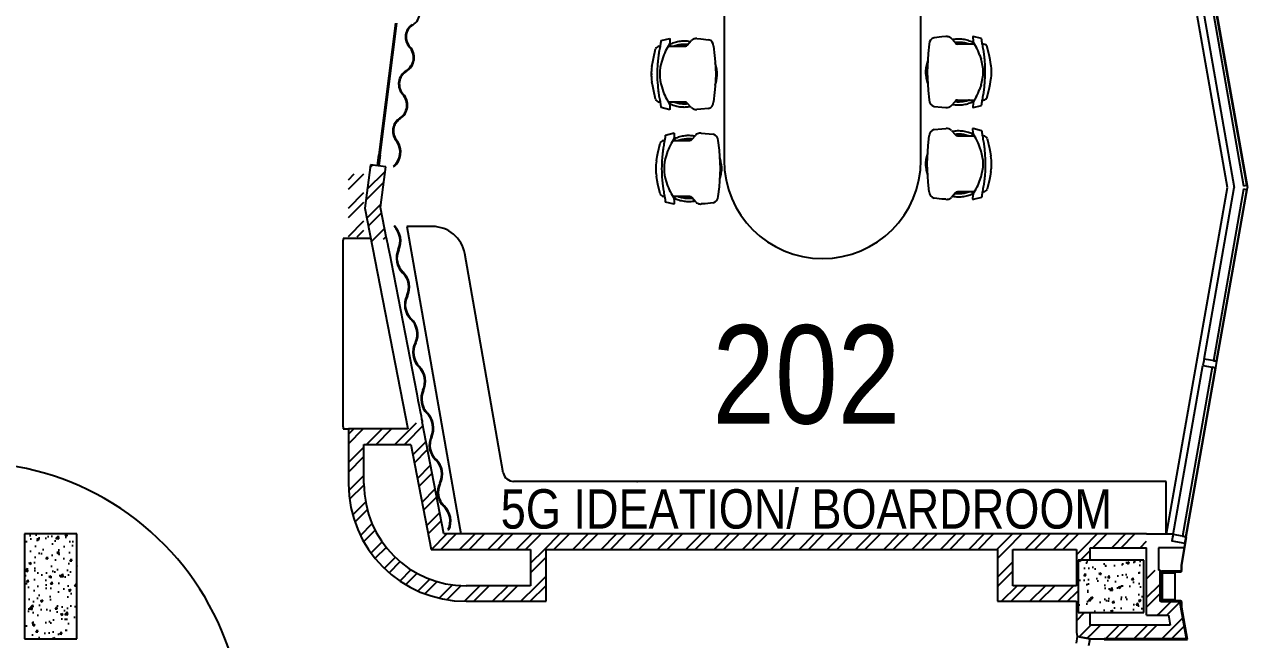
# Model space of a CAD drawing. Extents: x 6433 to 75181, y -2986 to 56414.
# Drawn here: x 39363 to 48684, y 32319 to 37006 of the extents above; entities that cross this region are included whole.
import ezdxf

# ---------------------------------------------------------------- set-up
doc = ezdxf.new("R2010")
doc.units = 0
doc.header["$MEASUREMENT"] = 0
for name, color, linetype in [('A-Column__Concrete', 7, 'CONTINUOUS'), ('A-Column__Steel', 4, 'CONTINUOUS'), ('A-Furniture', 252, 'CONTINUOUS'), ('A-General', 1, 'CONTINUOUS'), ('A-Hatch__Brick', 2, 'CONTINUOUS'), ('A-Hatch__Concrete', 252, 'CONTINUOUS'), ('A-Joinery__Built-In', 2, 'CONTINUOUS'), ('A-Text__Primary Room', 6, 'CONTINUOUS'), ('A-Wall__Brick', 6, 'CONTINUOUS'), ('A-Window', 4, 'CONTINUOUS')]:
    doc.layers.add(name, color=color, linetype=linetype)
doc.styles.add('Arial Narrow', font='ARIALN.TTF', dxfattribs={"height": 750})
pattern_1 = [(45, (8381.06, 65736.02), (-107.76307, 107.76307), []), (45, (8452.9, 65736.02), (-107.76307, 107.76307), [])]
pattern_2 = [(50, (8381.06, 65736.02), (182.18467, -15.9391), [19.05, -209.55]), (355, (8381.06, 65736.02), (-35.2434, 191.05685), [15.24, -167.6406]), (100.45144, (8396.24, 65734.7), (146.94125, 175.11775), [16.19, -178.09024]), (46.1842, (8381.06, 65786.82), (271.079, -42.0423), [28.575, -314.325]), (96.63556, (8403.65, 65783.32), (237.4041, 247.4261), [24.285, -267.1356]), (351.18415, (8381.06, 65786.82), (237.4041, 247.4261), [22.86, -251.4597]), (21, (8406.46, 65774.12), (151.6144, -102.2652), [19.05, -209.55]), (326, (8406.46, 65774.12), (61.802, 184.188), [15.24, -167.64]), (71.45144, (8419.1, 65765.6), (213.4164, 81.92277), [16.19, -178.08994]), (37.5, (8381.06, 65736.02), (3.0886, 84.55504), [0, -165.608, 0, -170.18, 0, -168.275]), (7.5, (8381.06, 65736.02), (66.81966, 100.18057), [0, -97.028, 0, -161.798, 0, -64.135]), (327.5, (8324.416, 65736.02), (135.590595, -5.72874), [0, -63.5, 0, -198.12, 0, -262.89]), (317.5, (8299.02, 65736.02), (148.12918, 25.4265), [0, -82.55, 0, -131.572, 0, -186.69])]

msp = doc.modelspace()

# ---------------------------------------------------------------- hatches: boundary and pattern name
at = {"layer": 'A-Hatch__Brick'}
h = msp.add_hatch(dxfattribs=at)
h.set_pattern_fill('ANSI32', color=256, scale=16, style=0)
h.set_pattern_definition(pattern_1)
h.paths.add_polyline_path([(42116, 35921.7), (41999, 35936.4), (41957.3, 35606.4), (42076.8, 35610.4), (42086.7, 35689)])
h = msp.add_hatch(dxfattribs=at)
h.set_pattern_fill('ANSI32', color=256, scale=16, style=0)
h.set_pattern_definition(pattern_1)
h.paths.add_polyline_path([(41950.3, 35689), (41950.3, 35866.9), (41832.3, 35866.9), (41832.3, 35386.9), (41950.3, 35386.9), (41950.3, 35437.7)])
h = msp.add_hatch(dxfattribs=at)
h.set_pattern_fill('ANSI32', color=256, scale=16, style=0)
h.set_pattern_definition(pattern_1)
h.paths.add_polyline_path([(42404.6, 33923.9), (42394.1, 33978), (42278.3, 33955.4), (42284.4, 33923.9)])
h.paths.add_polyline_path([(42122.4, 35375.8), (42076.8, 35610.4), (41957.3, 35606.4), (42006.5, 35353.3), (42039.5, 35359.7)])
h = msp.add_hatch(dxfattribs=at)
h.set_pattern_fill('ANSI32', color=256, scale=16, style=0)
h.set_pattern_definition(pattern_1)
h.paths.add_polyline_path([(42307.3, 33805.9), (42284.4, 33923.9), (41832.3, 33923.9), (41832.3, 33805.9), (42227.9, 33805.9)])
h = msp.add_hatch(dxfattribs=at)
h.set_pattern_fill('ANSI32', color=256, scale=16, style=0)
h.set_pattern_definition(pattern_1)
h.paths.add_polyline_path([(42560.1, 33123.9), (42404.6, 33923.9), (42284.4, 33923.9), (42439.9, 33123.9)])
h = msp.add_hatch(dxfattribs=at)
h.set_pattern_fill('ANSI32', color=256, scale=16, style=0)
h.set_pattern_definition(pattern_1)
h.paths.add_polyline_path([(41950.3, 33678.5), (41950.3, 33805.9), (41832.3, 33805.9), (41832.3, 33506.9), (41950.3, 33506.9)])
h = msp.add_hatch(dxfattribs=at)
h.set_pattern_fill('ANSI32', color=256, scale=16, style=0)
h.set_pattern_definition(pattern_1)
h.paths.add_polyline_path([(42728.7, 32728.4), (42634.9, 32734.1), (42542.4, 32751), (42452.7, 32779), (42367, 32817.6), (42286.5, 32866.2), (42212.5, 32924.2), (42146, 32990.7), (42088.1, 33064.7), (42039.4, 33145.1), (42000.9, 33230.8), (41972.9, 33320.6), (41955.9, 33413), (41950.3, 33506.9), (41832.3, 33506.9), (41837.9, 33406.5), (41854.7, 33307.4), (41882.6, 33210.8), (41921, 33117.9), (41969.7, 33029.9), (42027.8, 32947.9), (42094.8, 32873), (42169.8, 32806), (42251.8, 32747.8), (42339.8, 32699.2), (42432.6, 32660.7), (42529.2, 32632.9), (42628.4, 32616.1), (42728.7, 32610.4), (42728.7, 32673.2)])
h = msp.add_hatch(dxfattribs=at)
h.set_pattern_fill('ANSI32', color=256, scale=16, style=0)
h.set_pattern_definition(pattern_1)
h.paths.add_polyline_path([(47379.8, 33005.9), (47379.8, 33123.9), (42439.9, 33123.9), (42462.8, 33005.9), (47126.1, 33005.9)])
h = msp.add_hatch(dxfattribs=at)
h.set_pattern_fill('ANSI32', color=256, scale=16, style=0)
h.set_pattern_definition(pattern_1)
h.paths.add_polyline_path([(47914.8, 33123.9), (47379.8, 33123.9), (47379.8, 33018.9), (47914.8, 33018.9)])
h = msp.add_hatch(dxfattribs=at)
h.set_pattern_fill('ANSI32', color=256, scale=16, style=0)
h.set_pattern_definition(pattern_1)
h.paths.add_polyline_path([(43338.3, 33005.9), (43220.3, 33005.9), (43220.3, 32728.4), (43338.3, 32728.4)])
h = msp.add_hatch(dxfattribs=at)
h.set_pattern_fill('ANSI32', color=256, scale=16, style=0)
h.set_pattern_definition(pattern_1)
h.paths.add_polyline_path([(46895.8, 33005.9), (46777.8, 33005.9), (46777.8, 32728.4), (46895.8, 32728.4)])
h = msp.add_hatch(dxfattribs=at)
h.set_pattern_fill('ANSI32', color=256, scale=16, style=0)
h.set_pattern_definition(pattern_1)
h.paths.add_polyline_path([(47484.8, 32923.9), (47484.8, 33018.9), (47379.8, 33018.9), (47379.8, 32376.1), (47484.8, 32326.5), (47484.8, 32523.9), (47392.8, 32523.9), (47392.8, 32923.9), (47450.5, 32923.9)])
h = msp.add_hatch(dxfattribs=at)
h.set_pattern_fill('ANSI32', color=256, scale=16, style=0)
h.set_pattern_definition(pattern_1)
h.paths.add_polyline_path([(48017.8, 32847.9), (47912.8, 32847.9), (47912.8, 32503.9), (48017.8, 32503.9), (48017.8, 32673.2)])
h = msp.add_hatch(dxfattribs=at)
h.set_pattern_fill('ANSI32', color=256, scale=16, style=0)
h.set_pattern_definition(pattern_1)
h.paths.add_polyline_path([(43338.3, 32673.2), (43338.3, 32728.4), (42728.7, 32728.4), (42728.7, 32610.4), (43338.3, 32610.4)])
h = msp.add_hatch(dxfattribs=at)
h.set_pattern_fill('ANSI32', color=256, scale=16, style=0)
h.set_pattern_definition(pattern_1)
h.paths.add_polyline_path([(47379.8, 32728.4), (46777.8, 32728.4), (46777.8, 32610.4), (47379.8, 32610.4), (47379.8, 32673.2)])
h = msp.add_hatch(dxfattribs=at)
h.set_pattern_fill('ANSI32', color=256, scale=16, style=0)
h.set_pattern_definition(pattern_1)
h.paths.add_polyline_path([(48081.2, 32503.9), (48062.8, 32608.9), (48017.8, 32608.9), (48017.8, 32503.9)])
h = msp.add_hatch(dxfattribs=at)
h.set_pattern_fill('ANSI32', color=256, scale=16, style=0)
h.set_pattern_definition(pattern_1)
h.paths.add_polyline_path([(48219.5, 32323.9), (48169.4, 32608.9), (48062.8, 32608.9), (48112.9, 32323.9)])
h = msp.add_hatch(dxfattribs=at)
h.set_pattern_fill('ANSI32', color=256, scale=16, style=0)
h.set_pattern_definition(pattern_1)
h.paths.add_polyline_path([(47484.8, 32326.5), (47379.8, 32376.1), (47374.1, 32343.3), (47484.4, 32323.9)])
h = msp.add_hatch(dxfattribs=at)
h.set_pattern_fill('ANSI32', color=256, scale=16, style=0)
h.set_pattern_definition(pattern_1)
h.paths.add_polyline_path([(48112.9, 32323.9), (48094.4, 32428.9), (47484.8, 32428.9), (47484.4, 32323.9), (48068.1, 32323.9)])
at = {"layer": 'A-Hatch__Concrete'}
h = msp.add_hatch(dxfattribs=at)
h.set_pattern_fill('AR-CONC', color=256, style=0)
h.set_pattern_definition(pattern_2)
h.paths.add_polyline_path([(39762.8, 32673.2), (39762.8, 33123.9), (39362.8, 33123.9), (39362.8, 32323.9), (39762.8, 32323.9)])
h = msp.add_hatch(dxfattribs=at)
h.set_pattern_fill('AR-CONC', color=256, style=0)
h.set_pattern_definition(pattern_2)
h.paths.add_polyline_path([(47892.8, 32923.9), (47392.8, 32923.9), (47392.8, 32523.9), (47892.8, 32523.9)])

# ---------------------------------------------------------------- linework, layer by layer
at = {"layer": 'A-Column__Concrete'}
for p, q in [((39762.8, 33123.9), (39362.8, 33123.9)), ((39362.8, 33123.9), (39362.8, 32323.9)), ((39762.8, 32323.9), (39762.8, 33123.9)), ((47392.8, 32923.9), (47392.8, 32523.9)), ((47892.8, 32923.9), (47392.8, 32923.9)), ((47892.8, 32523.9), (47892.8, 32923.9)), ((48132.8, 32823.9), (48032.8, 32823.9)), ((48032.8, 32823.9), (48032.8, 32623.9)), ((48132.8, 32623.9), (48132.8, 32823.9)), ((48032.8, 32623.9), (48132.8, 32623.9)), ((47392.8, 32523.9), (47892.8, 32523.9)), ((39362.8, 32323.9), (39762.8, 32323.9))]:
    msp.add_line(p, q, dxfattribs=at)
at = {"layer": 'A-Column__Steel'}
for p, q in [((48215, 33097.9), (48177.5, 32885.3)), ((48182.5, 32884.8), (48219.9, 33097)), ((48219.9, 33097), (48215, 33097.9)), ((48017.8, 32828.9), (48017.8, 32618.9)), ((48022.5, 32618.9), (48022.5, 32828.9)), ((48027.5, 32833.9), (48172.5, 32833.9)), ((48172.5, 32838.9), (48027.8, 32838.9)), ((48177.5, 32885.3), (48177.5, 32843.9)), ((48182.5, 32843.9), (48182.5, 32884.8)), ((48172.5, 32613.9), (48027.5, 32613.9)), ((48027.8, 32608.9), (48172.5, 32608.9)), ((48177.5, 32603.9), (48177.5, 32562.5)), ((48177.5, 32562.5), (48219.5, 32323.9)), ((48182.5, 32562.9), (48182.5, 32603.9)), ((48225.5, 32318.9), (48182.5, 32562.9)), ((48219.5, 32323.9), (47591.4, 32323.9)), ((47591.4, 32323.9), (47591.4, 32318.9)), ((47591.4, 32318.9), (48225.5, 32318.9))]:
    msp.add_line(p, q, dxfattribs=at)
for centre, radius, start, end in [((48027.8, 32828.9), 10, 90, 180), ((48027.5, 32828.9), 5, 90, 180), ((48172.5, 32843.9), 10, 270, 0), ((48172.5, 32843.9), 5, 270, 0), ((48027.8, 32618.9), 10, 180, 270), ((48027.5, 32618.9), 5, 180, 270), ((48172.5, 32603.9), 10, 0, 90), ((48172.5, 32603.9), 5, 0, 90)]:
    msp.add_arc(centre, radius, start, end, dxfattribs=at)
at = {"layer": 'A-Furniture'}
for p, q in [((44694.9, 39422.6), (44694.9, 35972.6)), ((46194.9, 35972.6), (46194.9, 39422.6)), ((46386.2, 36913.8), (46355.6, 36911.6)), ((46657.8, 36899.2), (46592.5, 36915.4)), ((44156.2, 36746.4), (44173.4, 36820.7)), ((44200.1, 36841.6), (44210.1, 36841.6)), ((44214.8, 36876.5), (44215.3, 36881.1)), ((44215.3, 36881.1), (44215.4, 36883.8)), ((44215.4, 36883.8), (44280.7, 36899.9)), ((44279.2, 36857.2), (44256.7, 36818.3)), ((44270.2, 36841.6), (44400.5, 36841.6)), ((44283.9, 36855.5), (44275.9, 36851.5)), ((44279.9, 36855.5), (44279.7, 36855.8)), ((44279.7, 36855.8), (44287.7, 36842)), ((44281.6, 36897.6), (44280.9, 36863.4)), ((44293.1, 36859.6), (44283.9, 36855.5)), ((44302.4, 36863.3), (44293.1, 36859.6)), ((44311.9, 36866.6), (44302.4, 36863.3)), ((44308.1, 36841.6), (44314.2, 36843.9)), ((44321.5, 36869.6), (44311.9, 36866.6)), ((44314.2, 36843.9), (44322.9, 36846.8)), ((44331.2, 36872.2), (44321.5, 36869.6)), ((44322.9, 36846.8), (44331.7, 36849.4)), ((44341, 36874.4), (44331.2, 36872.2)), ((44331.7, 36849.4), (44340.6, 36851.6)), ((44340.6, 36851.6), (44349.5, 36853.4)), ((44350.9, 36876.2), (44341, 36874.4)), ((44349.5, 36853.4), (44358.6, 36854.9)), ((44360.8, 36877.6), (44350.9, 36876.2)), ((44358.6, 36854.9), (44367.6, 36856)), ((44370.8, 36878.6), (44360.8, 36877.6)), ((44367.6, 36856), (44376.8, 36856.7)), ((44380.8, 36879.2), (44370.8, 36878.6)), ((44376.8, 36856.7), (44385.9, 36857.1)), ((44390.8, 36879.4), (44380.8, 36879.2)), ((44385.9, 36857.1), (44390.8, 36857.2)), ((44396.3, 36879.3), (44390.8, 36879.4)), ((44390.8, 36857.2), (44400, 36857)), ((44406.3, 36878.9), (44396.3, 36879.3)), ((44400, 36857), (44409.1, 36856.4)), ((44416.3, 36878.1), (44406.3, 36878.9)), ((44409.1, 36856.4), (44418.2, 36855.5)), ((44414.6, 36849.9), (44444.9, 36883.5)), ((44426.3, 36876.9), (44416.3, 36878.1)), ((44436.2, 36875.3), (44426.3, 36876.9)), ((44487, 36898.3), (44517.6, 36896.1)), ((44517.6, 36896.1), (44577.3, 36889.9)), ((44614.5, 36841.2), (44622.1, 36768.7)), ((46258.7, 36856.7), (46251.1, 36784.2)), ((46355.6, 36911.6), (46295.9, 36905.4)), ((46458.6, 36865.4), (46428.3, 36899)), ((46442.4, 36891.7), (46436, 36890.5)), ((46452.3, 36893.1), (46442.4, 36891.7)), ((46462.3, 36894.1), (46452.3, 36893.1)), ((46453.7, 36870.8), (46459.2, 36871.5)), ((46459.2, 36871.5), (46468.3, 36872.2)), ((46472.3, 36894.7), (46462.3, 36894.1)), ((46468.3, 36872.2), (46477.4, 36872.6)), ((46482.4, 36894.9), (46472.3, 36894.7)), ((46603, 36857.1), (46472.7, 36857.1)), ((46477.4, 36872.6), (46482.4, 36872.6)), ((46487.8, 36894.8), (46482.4, 36894.9)), ((46482.4, 36872.6), (46491.5, 36872.5)), ((46497.8, 36894.4), (46487.8, 36894.8)), ((46491.5, 36872.5), (46500.6, 36871.9)), ((46507.8, 36893.6), (46497.8, 36894.4)), ((46500.6, 36871.9), (46509.8, 36871)), ((46517.8, 36892.4), (46507.8, 36893.6)), ((46509.8, 36871), (46518.8, 36869.7)), ((46527.7, 36890.7), (46517.8, 36892.4)), ((46518.8, 36869.7), (46527.8, 36868.1)), ((46537.5, 36888.7), (46527.7, 36890.7)), ((46527.8, 36868.1), (46536.7, 36866.1)), ((46536.7, 36866.1), (46545.6, 36863.7)), ((46547.3, 36886.3), (46537.5, 36888.7)), ((46545.6, 36863.7), (46554.3, 36861)), ((46556.9, 36883.5), (46547.3, 36886.3)), ((46554.3, 36861), (46563, 36858)), ((46566.4, 36880.4), (46556.9, 36883.5)), ((46575.8, 36876.8), (46566.4, 36880.4)), ((46585.1, 36872.9), (46575.8, 36876.8)), ((46594.1, 36868.6), (46585.1, 36872.9)), ((46585.5, 36857.4), (46593.5, 36871.3)), ((46591.6, 36913), (46592.3, 36878.8)), ((46593.5, 36871.3), (46593.3, 36871)), ((46594, 36872.7), (46616.5, 36833.8)), ((46597.3, 36866.9), (46594.1, 36868.6)), ((46657.9, 36896.5), (46657.8, 36899.2)), ((46658.4, 36891.9), (46657.9, 36896.5)), ((46673.1, 36857.1), (46663.1, 36857.1)), ((46717, 36761.9), (46699.8, 36836.2)), ((44150.8, 36720.9), (44156.2, 36746.4)), ((44230.7, 36760.3), (44219.6, 36726.5)), ((44622.1, 36768.7), (44626.7, 36721)), ((46246.5, 36736.5), (46242.2, 36643.9)), ((46246.1, 36728.5), (46245, 36725.4)), ((46251.1, 36784.2), (46246.5, 36736.5)), ((46642.5, 36775.7), (46653.6, 36742)), ((46722.4, 36736.3), (46717, 36761.9)), ((46728.5, 36701.9), (46722.4, 36736.3)), ((44140.2, 36641.2), (44139.9, 36631.1)), ((44140.9, 36651.2), (44140.2, 36641.2)), ((44144.7, 36686.4), (44150.8, 36720.9)), ((44626.7, 36721), (44631, 36628.4)), ((44629.9, 36704.8), (44627.1, 36713.1)), ((44632.8, 36695.2), (44629.9, 36704.8)), ((44630.6, 36645.9), (44643.4, 36645.9)), ((44635.3, 36685.4), (44632.8, 36695.2)), ((44637.3, 36675.6), (44635.3, 36685.4)), ((44639, 36665.7), (44637.3, 36675.6)), ((44640.3, 36655.8), (44639, 36665.7)), ((44641.2, 36645.8), (44640.3, 36655.8)), ((44641.7, 36635.7), (44641.2, 36645.8)), ((44641.8, 36625.7), (44641.7, 36635.7)), ((44643.4, 36645.9), (44643, 36645.9)), ((44643.4, 36610.9), (44643.4, 36645.9)), ((46229.8, 36661.3), (46229.8, 36626.4)), ((46230.2, 36661.3), (46229.8, 36661.3)), ((46229.8, 36661.3), (46242.6, 36661.3)), ((46231.7, 36656.6), (46231.4, 36646.6)), ((46231.4, 36646.6), (46231.5, 36636.6)), ((46231.5, 36636.6), (46232, 36626.5)), ((46232.4, 36666.6), (46231.7, 36656.6)), ((46233.5, 36676.6), (46232.4, 36666.6)), ((46235, 36686.5), (46233.5, 36676.6)), ((46236.9, 36696.4), (46235, 36686.5)), ((46239.2, 36706.2), (46236.9, 36696.4)), ((46241.9, 36715.8), (46239.2, 36706.2)), ((46245, 36725.4), (46241.9, 36715.8)), ((46242.2, 36643.9), (46246.5, 36551.3)), ((46732.7, 36661.2), (46732.1, 36668)), ((46733.2, 36651.2), (46732.7, 36661.2)), ((46733, 36631.1), (46733.3, 36641.2)), ((46733.3, 36641.2), (46733.2, 36651.2)), ((44139.9, 36631.1), (44140, 36621.1)), ((44140, 36621.1), (44140.5, 36611.1)), ((44140.5, 36611.1), (44141.1, 36604.3)), ((44150.8, 36536), (44144.7, 36570.4)), ((44631, 36628.4), (44626.7, 36535.8)), ((44627.1, 36543.8), (44628.2, 36546.9)), ((44628.2, 36546.9), (44631.3, 36556.4)), ((44643.4, 36610.9), (44630.6, 36610.9)), ((44631.3, 36556.4), (44634, 36566.1)), ((44634, 36566.1), (44636.3, 36575.9)), ((44636.3, 36575.9), (44638.2, 36585.7)), ((44638.2, 36585.7), (44639.7, 36595.7)), ((44639.7, 36595.7), (44640.8, 36605.7)), ((44640.8, 36605.7), (44641.5, 36615.7)), ((44641.5, 36615.7), (44641.8, 36625.7)), ((44643, 36610.9), (44643.4, 36610.9)), ((46242.6, 36626.4), (46229.8, 36626.4)), ((46229.8, 36626.4), (46230.2, 36626.4)), ((46232, 36626.5), (46232.9, 36616.5)), ((46232.9, 36616.5), (46234.2, 36606.6)), ((46234.2, 36606.6), (46235.9, 36596.7)), ((46235.9, 36596.7), (46237.9, 36586.9)), ((46237.9, 36586.9), (46240.4, 36577.1)), ((46240.4, 36577.1), (46243.3, 36567.5)), ((46243.3, 36567.5), (46246.1, 36559.1)), ((46246.5, 36551.3), (46251.1, 36503.5)), ((46653.6, 36545.8), (46642.5, 36512)), ((46717, 36525.9), (46722.4, 36551.4)), ((46722.4, 36551.4), (46728.5, 36585.9)), ((46732.3, 36621.1), (46733, 36631.1)), ((44156.2, 36510.4), (44150.8, 36536)), ((44173.4, 36436.1), (44156.2, 36510.4)), ((44219.6, 36530.3), (44230.7, 36496.6)), ((44622.1, 36488.1), (44614.5, 36415.6)), ((44626.7, 36535.8), (44622.1, 36488.1)), ((46251.1, 36503.5), (46258.7, 36431.1)), ((46616.5, 36453.9), (46594, 36415)), ((46699.8, 36451.6), (46717, 36525.9)), ((44210.1, 36415.2), (44200.1, 36415.2)), ((44215.3, 36375.8), (44214.8, 36380.3)), ((44215.4, 36373), (44215.3, 36375.8)), ((44280.7, 36356.9), (44215.4, 36373)), ((44256.7, 36438.5), (44279.2, 36399.6)), ((44400.5, 36415.2), (44270.2, 36415.2)), ((44275.9, 36405.4), (44279.1, 36403.7)), ((44279.1, 36403.7), (44288.1, 36399.4)), ((44287.7, 36414.9), (44279.7, 36401)), ((44279.7, 36401), (44279.9, 36401.3)), ((44280.9, 36393.4), (44281.6, 36359.3)), ((44288.1, 36399.4), (44297.4, 36395.5)), ((44297.4, 36395.5), (44306.8, 36391.9)), ((44306.8, 36391.9), (44316.3, 36388.8)), ((44318.9, 36411.3), (44310.3, 36414.3)), ((44316.3, 36388.8), (44325.9, 36386)), ((44327.6, 36408.6), (44318.9, 36411.3)), ((44325.9, 36386), (44335.7, 36383.6)), ((44336.5, 36406.2), (44327.6, 36408.6)), ((44335.7, 36383.6), (44345.5, 36381.6)), ((44345.4, 36404.2), (44336.5, 36406.2)), ((44354.4, 36402.6), (44345.4, 36404.2)), ((44345.5, 36381.6), (44355.4, 36379.9)), ((44363.5, 36401.3), (44354.4, 36402.6)), ((44355.4, 36379.9), (44365.4, 36378.7)), ((44372.6, 36400.4), (44363.5, 36401.3)), ((44365.4, 36378.7), (44375.4, 36377.9)), ((44381.7, 36399.8), (44372.6, 36400.4)), ((44375.4, 36377.9), (44385.4, 36377.5)), ((44390.8, 36399.7), (44381.7, 36399.8)), ((44385.4, 36377.5), (44390.8, 36377.4)), ((44395.8, 36399.7), (44390.8, 36399.7)), ((44390.8, 36377.4), (44400.9, 36377.6)), ((44404.9, 36400.1), (44395.8, 36399.7)), ((44400.9, 36377.6), (44410.9, 36378.2)), ((44414, 36400.8), (44404.9, 36400.1)), ((44410.9, 36378.2), (44420.9, 36379.2)), ((44419.5, 36401.5), (44414, 36400.8)), ((44444.9, 36373.3), (44414.6, 36406.9)), ((44420.9, 36379.2), (44430.8, 36380.6)), ((44430.8, 36380.6), (44437.2, 36381.8)), ((44517.6, 36360.7), (44487, 36358.5)), ((44577.3, 36366.9), (44517.6, 36360.7)), ((46295.9, 36382.4), (46355.6, 36376.1)), ((46355.6, 36376.1), (46386.2, 36374)), ((46428.3, 36388.8), (46458.6, 36422.4)), ((46437, 36397), (46446.9, 36395.4)), ((46446.9, 36395.4), (46456.9, 36394.2)), ((46464.1, 36415.9), (46455, 36416.8)), ((46456.9, 36394.2), (46466.9, 36393.4)), ((46473.2, 36415.3), (46464.1, 36415.9)), ((46466.9, 36393.4), (46476.9, 36393)), ((46472.7, 36430.7), (46603, 36430.7)), ((46482.4, 36415.1), (46473.2, 36415.3)), ((46476.9, 36393), (46482.4, 36392.9)), ((46487.3, 36415.2), (46482.4, 36415.1)), ((46482.4, 36392.9), (46492.4, 36393.1)), ((46496.4, 36415.6), (46487.3, 36415.2)), ((46492.4, 36393.1), (46502.4, 36393.7)), ((46505.6, 36416.3), (46496.4, 36415.6)), ((46502.4, 36393.7), (46512.4, 36394.7)), ((46514.6, 36417.4), (46505.6, 36416.3)), ((46512.4, 36394.7), (46522.4, 36396.1)), ((46523.7, 36418.9), (46514.6, 36417.4)), ((46522.4, 36396.1), (46532.2, 36397.9)), ((46532.6, 36420.7), (46523.7, 36418.9)), ((46532.2, 36397.9), (46542, 36400.1)), ((46541.5, 36422.9), (46532.6, 36420.7)), ((46550.3, 36425.5), (46541.5, 36422.9)), ((46542, 36400.1), (46551.7, 36402.7)), ((46559, 36428.3), (46550.3, 36425.5)), ((46551.7, 36402.7), (46561.3, 36405.6)), ((46565.1, 36430.7), (46559, 36428.3)), ((46561.3, 36405.6), (46570.8, 36409)), ((46570.8, 36409), (46580.1, 36412.7)), ((46580.1, 36412.7), (46589.3, 36416.8)), ((46593.5, 36416.4), (46585.5, 36430.3)), ((46589.3, 36416.8), (46597.3, 36420.8)), ((46592.3, 36408.9), (46591.6, 36374.7)), ((46592.5, 36372.4), (46657.8, 36388.5)), ((46593.3, 36416.8), (46593.5, 36416.4)), ((46657.8, 36388.5), (46657.9, 36391.2)), ((46657.9, 36391.2), (46658.4, 36395.8)), ((46663.1, 36430.7), (46673.1, 36430.7)), ((44249.4, 36163.8), (44314.7, 36179.9)), ((44315.7, 36177.6), (44315, 36143.4)), ((44521, 36178.3), (44551.7, 36176.1)), ((44551.7, 36176.1), (44611.3, 36169.9)), ((46295.9, 36205.4), (46355.6, 36211.6)), ((46355.6, 36211.6), (46386.2, 36213.8)), ((46428.3, 36199), (46458.6, 36165.4)), ((46442.4, 36191.7), (46436, 36190.5)), ((46452.3, 36193.1), (46442.4, 36191.7)), ((46462.3, 36194.1), (46452.3, 36193.1)), ((46453.7, 36170.8), (46459.2, 36171.5)), ((46459.2, 36171.5), (46468.3, 36172.2)), ((46472.3, 36194.7), (46462.3, 36194.1)), ((46468.3, 36172.2), (46477.4, 36172.6)), ((46482.4, 36194.9), (46472.3, 36194.7)), ((46477.4, 36172.6), (46482.4, 36172.6)), ((46487.8, 36194.8), (46482.4, 36194.9)), ((46482.4, 36172.6), (46491.5, 36172.5)), ((46497.8, 36194.4), (46487.8, 36194.8)), ((46491.5, 36172.5), (46500.6, 36171.9)), ((46507.8, 36193.6), (46497.8, 36194.4)), ((46500.6, 36171.9), (46509.8, 36171)), ((46517.8, 36192.4), (46507.8, 36193.6)), ((46509.8, 36171), (46518.8, 36169.7)), ((46527.7, 36190.7), (46517.8, 36192.4)), ((46518.8, 36169.7), (46527.8, 36168.1)), ((46537.5, 36188.7), (46527.7, 36190.7)), ((46527.8, 36168.1), (46536.7, 36166.1)), ((46547.3, 36186.3), (46537.5, 36188.7)), ((46556.9, 36183.5), (46547.3, 36186.3)), ((46566.4, 36180.4), (46556.9, 36183.5)), ((46575.8, 36176.8), (46566.4, 36180.4)), ((46585.1, 36172.9), (46575.8, 36176.8)), ((46594.1, 36168.6), (46585.1, 36172.9)), ((46585.5, 36157.4), (46593.5, 36171.3)), ((46592.3, 36178.8), (46591.6, 36213)), ((46592.5, 36215.4), (46657.8, 36199.2)), ((46593.5, 36171.3), (46593.3, 36171)), ((46616.5, 36133.8), (46594, 36172.7)), ((46597.3, 36166.9), (46594.1, 36168.6)), ((46657.8, 36199.2), (46657.9, 36196.5)), ((46657.9, 36196.5), (46658.4, 36191.9)), ((44190.2, 36026.4), (44207.4, 36100.7)), ((44234.2, 36121.6), (44244.2, 36121.6)), ((44248.9, 36156.5), (44249.4, 36161.1)), ((44249.4, 36161.1), (44249.4, 36163.8)), ((44313.3, 36137.2), (44290.7, 36098.3)), ((44304.2, 36121.6), (44434.6, 36121.6)), ((44318, 36135.5), (44309.9, 36131.5)), ((44313.9, 36135.5), (44313.7, 36135.8)), ((44313.7, 36135.8), (44321.8, 36122)), ((44327.1, 36139.6), (44318, 36135.5)), ((44336.5, 36143.3), (44327.1, 36139.6)), ((44345.9, 36146.6), (44336.5, 36143.3)), ((44342.1, 36121.6), (44348.2, 36123.9)), ((44355.5, 36149.6), (44345.9, 36146.6)), ((44348.2, 36123.9), (44356.9, 36126.8)), ((44365.2, 36152.2), (44355.5, 36149.6)), ((44356.9, 36126.8), (44365.7, 36129.4)), ((44375, 36154.4), (44365.2, 36152.2)), ((44365.7, 36129.4), (44374.6, 36131.6)), ((44374.6, 36131.6), (44383.6, 36133.4)), ((44384.9, 36156.2), (44375, 36154.4)), ((44383.6, 36133.4), (44392.6, 36134.9)), ((44394.8, 36157.6), (44384.9, 36156.2)), ((44392.6, 36134.9), (44401.7, 36136)), ((44404.8, 36158.6), (44394.8, 36157.6)), ((44401.7, 36136), (44410.8, 36136.7)), ((44414.8, 36159.2), (44404.8, 36158.6)), ((44410.8, 36136.7), (44419.9, 36137.1)), ((44424.9, 36159.4), (44414.8, 36159.2)), ((44419.9, 36137.1), (44424.9, 36137.2)), ((44430.3, 36159.3), (44424.9, 36159.4)), ((44424.9, 36137.2), (44434, 36137)), ((44440.3, 36158.9), (44430.3, 36159.3)), ((44434, 36137), (44443.2, 36136.4)), ((44450.3, 36158.1), (44440.3, 36158.9)), ((44443.2, 36136.4), (44452.3, 36135.5)), ((44448.7, 36129.9), (44478.9, 36163.5)), ((44460.3, 36156.9), (44450.3, 36158.1)), ((44470.2, 36155.3), (44460.3, 36156.9)), ((44648.5, 36121.2), (44656.2, 36048.7)), ((46246.5, 36036.5), (46251.1, 36084.2)), ((46251.1, 36084.2), (46258.7, 36156.7)), ((46472.7, 36157.1), (46603, 36157.1)), ((46536.7, 36166.1), (46545.6, 36163.7)), ((46545.6, 36163.7), (46554.3, 36161)), ((46554.3, 36161), (46563, 36158)), ((46653.6, 36042), (46642.5, 36075.7)), ((46663.1, 36157.1), (46673.1, 36157.1)), ((46699.8, 36136.2), (46717, 36061.9)), ((44178.7, 35966.4), (44184.8, 36000.9)), ((44184.8, 36000.9), (44190.2, 36026.4)), ((44264.7, 36040.3), (44253.6, 36006.5)), ((44656.2, 36048.7), (44660.7, 36001)), ((44660.7, 36001), (44665, 35908.4)), ((44664, 35984.8), (44661.1, 35993.1)), ((44666.8, 35975.2), (44664, 35984.8)), ((46235, 35986.5), (46233.5, 35976.6)), ((46236.9, 35996.4), (46235, 35986.5)), ((46239.2, 36006.2), (46236.9, 35996.4)), ((46241.9, 36015.8), (46239.2, 36006.2)), ((46245, 36025.4), (46241.9, 36015.8)), ((46242.2, 35943.9), (46246.5, 36036.5)), ((46246.1, 36028.5), (46245, 36025.4)), ((46717, 36061.9), (46722.4, 36036.3)), ((46722.4, 36036.3), (46728.5, 36001.9)), ((44174.2, 35921.2), (44173.9, 35911.1)), ((44173.9, 35911.1), (44174, 35901.1)), ((44174, 35901.1), (44174.5, 35891.1)), ((44174.9, 35931.2), (44174.2, 35921.2)), ((44174.5, 35891.1), (44175.1, 35884.3)), ((44665, 35908.4), (44660.7, 35815.8)), ((44664.7, 35925.9), (44677, 35925.9)), ((44677, 35890.9), (44664.7, 35890.9)), ((44669.3, 35965.4), (44666.8, 35975.2)), ((44671.4, 35955.6), (44669.3, 35965.4)), ((44673.1, 35945.7), (44671.4, 35955.6)), ((44674.4, 35935.8), (44673.1, 35945.7)), ((44675.3, 35925.8), (44674.4, 35935.8)), ((44674.8, 35885.7), (44675.5, 35895.7)), ((44675.8, 35915.7), (44675.3, 35925.8)), ((44675.5, 35895.7), (44675.8, 35905.7)), ((44675.8, 35905.7), (44675.8, 35915.7)), ((44677.1, 35925.9), (44677.4, 35925.9)), ((44677.4, 35925.9), (44677.1, 35925.9)), ((44677.1, 35890.9), (44677.4, 35890.9)), ((44677.4, 35890.9), (44677.1, 35890.9)), ((44677.4, 35890.9), (44677.4, 35925.9)), ((46229.8, 35961.3), (46229.8, 35926.4)), ((46230.2, 35961.3), (46229.8, 35961.3)), ((46229.8, 35961.3), (46242.6, 35961.3)), ((46242.6, 35926.4), (46229.8, 35926.4)), ((46229.8, 35926.4), (46230.2, 35926.4)), ((46231.7, 35956.6), (46231.4, 35946.6)), ((46231.4, 35946.6), (46231.5, 35936.6)), ((46231.5, 35936.6), (46232, 35926.5)), ((46232.4, 35966.6), (46231.7, 35956.6)), ((46232, 35926.5), (46232.9, 35916.5)), ((46233.5, 35976.6), (46232.4, 35966.6)), ((46232.9, 35916.5), (46234.2, 35906.6)), ((46234.2, 35906.6), (46235.9, 35896.7)), ((46235.9, 35896.7), (46237.9, 35886.9)), ((46246.5, 35851.3), (46242.2, 35943.9)), ((46732.7, 35961.2), (46732.1, 35968)), ((46732.3, 35921.1), (46733, 35931.1)), ((46733.2, 35951.2), (46732.7, 35961.2)), ((46733, 35931.1), (46733.3, 35941.2)), ((46733.3, 35941.2), (46733.2, 35951.2)), ((44184.8, 35816), (44178.7, 35850.4)), ((44190.2, 35790.4), (44184.8, 35816)), ((44253.6, 35810.3), (44264.7, 35776.6)), ((44660.7, 35815.8), (44656.2, 35768.1)), ((44661.1, 35823.8), (44662.3, 35826.9)), ((44662.3, 35826.9), (44665.3, 35836.4)), ((44665.3, 35836.4), (44668, 35846.1)), ((44668, 35846.1), (44670.3, 35855.9)), ((44670.3, 35855.9), (44672.2, 35865.7)), ((44672.2, 35865.7), (44673.7, 35875.7)), ((44673.7, 35875.7), (44674.8, 35885.7)), ((46237.9, 35886.9), (46240.4, 35877.1)), ((46240.4, 35877.1), (46243.3, 35867.5)), ((46243.3, 35867.5), (46246.1, 35859.1)), ((46251.1, 35803.5), (46246.5, 35851.3)), ((46258.7, 35731.1), (46251.1, 35803.5)), ((46642.5, 35812), (46653.6, 35845.8)), ((46717, 35825.9), (46699.8, 35751.6)), ((46722.4, 35851.4), (46717, 35825.9)), ((46728.5, 35885.9), (46722.4, 35851.4)), ((44207.4, 35716.1), (44190.2, 35790.4)), ((44290.7, 35718.5), (44313.3, 35679.6)), ((44656.2, 35768.1), (44648.5, 35695.6)), ((46458.6, 35722.4), (46428.3, 35688.8)), ((46464.1, 35715.9), (46455, 35716.8)), ((46473.2, 35715.3), (46464.1, 35715.9)), ((46603, 35730.7), (46472.7, 35730.7)), ((46482.4, 35715.1), (46473.2, 35715.3)), ((46487.3, 35715.2), (46482.4, 35715.1)), ((46496.4, 35715.6), (46487.3, 35715.2)), ((46505.6, 35716.3), (46496.4, 35715.6)), ((46514.6, 35717.4), (46505.6, 35716.3)), ((46523.7, 35718.9), (46514.6, 35717.4)), ((46532.6, 35720.7), (46523.7, 35718.9)), ((46541.5, 35722.9), (46532.6, 35720.7)), ((46550.3, 35725.5), (46541.5, 35722.9)), ((46542, 35700.1), (46551.7, 35702.7)), ((46559, 35728.3), (46550.3, 35725.5)), ((46551.7, 35702.7), (46561.3, 35705.6)), ((46565.1, 35730.7), (46559, 35728.3)), ((46561.3, 35705.6), (46570.8, 35709)), ((46570.8, 35709), (46580.1, 35712.7)), ((46580.1, 35712.7), (46589.3, 35716.8)), ((46593.5, 35716.4), (46585.5, 35730.3)), ((46589.3, 35716.8), (46597.3, 35720.8)), ((46591.6, 35674.7), (46592.3, 35708.9)), ((46593.3, 35716.8), (46593.5, 35716.4)), ((46594, 35715), (46616.5, 35753.9)), ((46673.1, 35730.7), (46663.1, 35730.7)), ((44244.1, 35695.2), (44234.2, 35695.2)), ((44249.4, 35655.8), (44248.9, 35660.3)), ((44249.4, 35653), (44249.4, 35655.8)), ((44314.7, 35636.9), (44249.4, 35653)), ((44434.6, 35695.2), (44304.2, 35695.2)), ((44309.9, 35685.4), (44313.1, 35683.7)), ((44313.1, 35683.7), (44322.2, 35679.4)), ((44321.8, 35694.9), (44313.7, 35681)), ((44313.7, 35681), (44313.9, 35681.3)), ((44315, 35673.4), (44315.7, 35639.3)), ((44322.2, 35679.4), (44331.4, 35675.5)), ((44331.4, 35675.5), (44340.8, 35671.9)), ((44340.8, 35671.9), (44350.3, 35668.8)), ((44352.9, 35691.3), (44344.3, 35694.3)), ((44350.3, 35668.8), (44360, 35666)), ((44361.7, 35688.6), (44352.9, 35691.3)), ((44360, 35666), (44369.7, 35663.6)), ((44370.5, 35686.2), (44361.7, 35688.6)), ((44369.7, 35663.6), (44379.6, 35661.6)), ((44379.4, 35684.2), (44370.5, 35686.2)), ((44388.4, 35682.6), (44379.4, 35684.2)), ((44379.6, 35661.6), (44389.5, 35659.9)), ((44397.5, 35681.3), (44388.4, 35682.6)), ((44389.5, 35659.9), (44399.4, 35658.7)), ((44406.6, 35680.4), (44397.5, 35681.3)), ((44399.4, 35658.7), (44409.4, 35657.9)), ((44415.7, 35679.8), (44406.6, 35680.4)), ((44409.4, 35657.9), (44419.5, 35657.5)), ((44424.9, 35679.7), (44415.7, 35679.8)), ((44419.5, 35657.5), (44424.9, 35657.4)), ((44429.8, 35679.7), (44424.9, 35679.7)), ((44424.9, 35657.4), (44434.9, 35657.6)), ((44439, 35680.1), (44429.8, 35679.7)), ((44434.9, 35657.6), (44444.9, 35658.2)), ((44448.1, 35680.8), (44439, 35680.1)), ((44444.9, 35658.2), (44454.9, 35659.2)), ((44453.5, 35681.5), (44448.1, 35680.8)), ((44478.9, 35653.3), (44448.7, 35686.9)), ((44454.9, 35659.2), (44464.9, 35660.6)), ((44464.9, 35660.6), (44471.2, 35661.8)), ((44551.7, 35640.7), (44521, 35638.5)), ((44611.3, 35646.9), (44551.7, 35640.7)), ((46355.6, 35676.1), (46295.9, 35682.4)), ((46386.2, 35674), (46355.6, 35676.1)), ((46437, 35697), (46446.9, 35695.4)), ((46446.9, 35695.4), (46456.9, 35694.2)), ((46456.9, 35694.2), (46466.9, 35693.4)), ((46466.9, 35693.4), (46476.9, 35693)), ((46476.9, 35693), (46482.4, 35692.9)), ((46482.4, 35692.9), (46492.4, 35693.1)), ((46492.4, 35693.1), (46502.4, 35693.7)), ((46502.4, 35693.7), (46512.4, 35694.7)), ((46512.4, 35694.7), (46522.4, 35696.1)), ((46522.4, 35696.1), (46532.2, 35697.9)), ((46532.2, 35697.9), (46542, 35700.1)), ((46657.8, 35688.5), (46592.5, 35672.4)), ((46657.9, 35691.2), (46657.8, 35688.5)), ((46658.4, 35695.8), (46657.9, 35691.2))]:
    msp.add_line(p, q, dxfattribs=at)
for centre, radius, start, end in [((46391.6, 36879.8), 34.4, 78.04472, 98.90795), ((46395.6, 36869.5), 44, 42, 86), ((46594.8, 36913.1), 3.18, 134.04863, 181.14739), ((44205.4, 36807.3), 34.7, 98.67873, 157.32127), ((44268.3, 36863.6), 12.7, 329.88345, 358.85261), ((44278.5, 36897.6), 3.18, 358.85261, 45.95137), ((44400.5, 36857.7), 16.1, 270, 331.0891), ((44477.6, 36854.1), 44, 94, 138), ((44481.7, 36864.4), 34.4, 81.09205, 101.95528), ((44566.2, 36842.8), 48.4, 358.07935, 76.70949), ((46307, 36858.3), 48.4, 103.29051, 181.92065), ((46472.7, 36873.2), 16.1, 208.9109, 270), ((46605, 36879.1), 12.7, 181.14739, 210.11655), ((46352.9, 36680.9), 304.8, 18.13154, 30.11655), ((46667.9, 36822.8), 34.7, 22.67873, 81.32127), ((44520.3, 36665.4), 304.8, 149.88345, 161.86846), ((46354, 36643.9), 315.2, 341.86846, 18.13154), ((44418.5, 36638.1), 278.1, 170, 182), ((44519.2, 36628.4), 315.2, 161.86846, 198.13154), ((46454.7, 36653.6), 278.1, 358, 10), ((46454.7, 36634.2), 278.1, 350, 2), ((44418.5, 36618.7), 278.1, 178, 190), ((44520.3, 36591.4), 304.8, 198.13154, 210.11655), ((46352.9, 36606.9), 304.8, 329.88345, 341.86846), ((46667.9, 36465), 34.7, 278.67873, 337.32127), ((44205.4, 36449.5), 34.7, 202.67873, 261.32127), ((44268.3, 36393.2), 12.7, 1.14739, 30.11655), ((44278.5, 36359.2), 3.17, 314.04863, 1.14739), ((44400.5, 36399.1), 16.1, 28.9109, 90), ((44477.6, 36402.8), 44, 222, 266), ((44481.7, 36392.4), 34.4, 258.04472, 278.90795), ((44566.2, 36414), 48.4, 283.29051, 1.92065), ((46307, 36429.5), 48.4, 178.07935, 256.70949), ((46391.6, 36407.9), 34.4, 261.09205, 281.95528), ((46395.6, 36418.2), 44, 274, 318), ((46472.7, 36414.6), 16.1, 90, 151.0891), ((46594.8, 36374.7), 3.17, 178.85261, 225.95137), ((46605, 36408.7), 12.7, 149.88345, 178.85261), ((44312.5, 36177.6), 3.18, 358.85261, 45.95137), ((44511.6, 36134.1), 44, 94, 138), ((44515.7, 36144.4), 34.4, 81.09205, 101.95528), ((44600.2, 36122.8), 48.4, 358.07935, 76.70949), ((46307, 36158.3), 48.4, 103.29051, 181.92065), ((46391.6, 36179.8), 34.4, 78.04472, 98.90795), ((46395.6, 36169.5), 44, 42, 86), ((46594.8, 36213.1), 3.17, 134.04863, 181.14739), ((46605, 36179.1), 12.7, 181.14739, 210.11655), ((44239.4, 36087.3), 34.7, 98.67873, 157.32127), ((44554.4, 35945.4), 304.8, 149.88345, 161.86846), ((44302.3, 36143.6), 12.7, 329.88345, 358.85261), ((44434.6, 36137.7), 16.1, 270, 331.0891), ((46472.7, 36173.2), 16.1, 208.9109, 270), ((46352.9, 35980.9), 304.8, 18.13154, 30.11655), ((46667.9, 36122.8), 34.7, 22.67873, 81.32127), ((44553.2, 35908.4), 315.2, 161.86846, 198.13154), ((46354, 35943.9), 315.2, 341.86846, 18.13154), ((46454.7, 35953.6), 278.1, 358, 10), ((44452.6, 35918.1), 278.1, 170, 182), ((44452.6, 35898.7), 278.1, 178, 190), ((45444.9, 35972.6), 750, 180, 0), ((46454.7, 35934.2), 278.1, 350, 2), ((46352.9, 35906.9), 304.8, 329.88345, 341.86846), ((44239.4, 35729.5), 34.7, 202.67873, 261.32127), ((44554.4, 35871.4), 304.8, 198.13154, 210.11655), ((46307, 35729.5), 48.4, 178.07935, 256.70949), ((46472.7, 35714.6), 16.1, 90, 151.0891), ((46605, 35708.7), 12.7, 149.88345, 178.85261), ((46667.9, 35765), 34.7, 278.67873, 337.32127), ((44302.3, 35673.2), 12.7, 1.14739, 30.11655), ((44312.5, 35639.2), 3.17, 314.04863, 1.14739), ((44434.6, 35679.1), 16.1, 28.9109, 90), ((44511.6, 35682.8), 44, 222, 266), ((44515.7, 35672.4), 34.4, 258.04472, 278.90795), ((44600.2, 35694), 48.4, 283.29051, 1.92065), ((46391.6, 35707.9), 34.4, 261.09205, 281.95528), ((46395.6, 35718.2), 44, 274, 318), ((46594.8, 35674.7), 3.18, 178.85261, 225.95137)]:
    msp.add_arc(centre, radius, start, end, dxfattribs=at)
for points in [[(44201.2, 36795.8), (44202.5, 36803.1), (44205.3, 36817.7), (44208.2, 36832.2), (44209.7, 36839.4)], [(44209.7, 36839.4), (44209.8, 36840.2), (44210.1, 36841.8), (44210.4, 36843.3), (44210.5, 36844.1)], [(44210.5, 36844.1), (44210.9, 36846.2), (44211.6, 36850.5), (44212.2, 36854.9), (44212.5, 36857)], [(44212.5, 36857), (44212.9, 36860.3), (44213.7, 36866.7), (44214.5, 36873.2), (44214.8, 36876.5)], [(46660.7, 36872.5), (46660.3, 36875.7), (46659.5, 36882.2), (46658.7, 36888.7), (46658.4, 36891.9)], [(46662.7, 36859.5), (46662.3, 36861.7), (46661.6, 36866), (46661, 36870.3), (46660.7, 36872.5)], [(46663.5, 36854.9), (46663.4, 36855.7), (46663.1, 36857.2), (46662.8, 36858.8), (46662.7, 36859.5)], [(46672, 36811.3), (46670.7, 36818.6), (46667.9, 36833.1), (46665, 36847.7), (46663.5, 36854.9)], [(44191.1, 36709.7), (44191.8, 36717.7), (44193.2, 36733.6), (44194.7, 36749.6), (44195.5, 36757.6)], [(44195.5, 36757.6), (44196.1, 36764), (44197.7, 36776.8), (44199.9, 36789.5), (44201.2, 36795.8)], [(46677.8, 36773), (46677.1, 36779.5), (46675.5, 36792.3), (46673.3, 36804.9), (46672, 36811.3)], [(46682.1, 36725.2), (46681.4, 36733.1), (46680, 36749.1), (46678.5, 36765.1), (46677.8, 36773)], [(44191.5, 36542.4), (44189, 36570.3), (44186.4, 36626), (44188.7, 36681.8), (44191.1, 36709.7)], [(46681.7, 36557.9), (46684.2, 36585.8), (46686.8, 36641.5), (46684.5, 36697.3), (46682.1, 36725.2)], [(44195.5, 36499.2), (44194.8, 36506.4), (44193.4, 36520.8), (44192.1, 36535.2), (44191.5, 36542.4)], [(46677.8, 36514.7), (46678.4, 36521.9), (46679.8, 36536.3), (46681.1, 36550.7), (46681.7, 36557.9)], [(44201.2, 36461), (44199.9, 36467.4), (44197.7, 36480), (44196.1, 36492.8), (44195.5, 36499.2)], [(44209.7, 36417.4), (44208.2, 36424.6), (44205.3, 36439.2), (44202.5, 36453.7), (44201.2, 36461)], [(46663.5, 36432.8), (46665, 36440.1), (46667.9, 36454.6), (46670.7, 36469.2), (46672, 36476.5)], [(46672, 36476.5), (46673.3, 36482.8), (46675.5, 36495.5), (46677.1, 36508.3), (46677.8, 36514.7)], [(44210.5, 36412.7), (44210.4, 36413.5), (44210.1, 36415.1), (44209.8, 36416.6), (44209.7, 36417.4)], [(44212.5, 36399.8), (44212.2, 36402), (44211.6, 36406.3), (44210.9, 36410.6), (44210.5, 36412.7)], [(44214.8, 36380.3), (44214.5, 36383.6), (44213.7, 36390.1), (44212.9, 36396.6), (44212.5, 36399.8)], [(46658.4, 36395.8), (46658.7, 36399.1), (46659.5, 36405.6), (46660.3, 36412), (46660.7, 36415.3)], [(46660.7, 36415.3), (46661, 36417.4), (46661.6, 36421.8), (46662.3, 36426.1), (46662.7, 36428.2)], [(46662.7, 36428.2), (46662.8, 36429), (46663.1, 36430.5), (46663.4, 36432.1), (46663.5, 36432.8)], [(46658.4, 36191.9), (46658.7, 36188.7), (46659.5, 36182.2), (46660.3, 36175.7), (46660.7, 36172.5)], [(46660.7, 36172.5), (46661, 36170.3), (46661.6, 36166), (46662.3, 36161.7), (46662.7, 36159.5)], [(44229.5, 36037.6), (44230.2, 36044), (44231.8, 36056.8), (44234, 36069.5), (44235.2, 36075.8)], [(44235.2, 36075.8), (44236.6, 36083.1), (44239.3, 36097.7), (44242.2, 36112.2), (44243.7, 36119.4)], [(44243.7, 36119.4), (44243.9, 36120.2), (44244.1, 36121.8), (44244.4, 36123.3), (44244.6, 36124.1)], [(44244.6, 36124.1), (44244.9, 36126.2), (44245.6, 36130.5), (44246.3, 36134.9), (44246.6, 36137)], [(44246.6, 36137), (44247, 36140.3), (44247.8, 36146.7), (44248.5, 36153.2), (44248.9, 36156.5)], [(46662.7, 36159.5), (46662.8, 36158.8), (46663.1, 36157.2), (46663.4, 36155.7), (46663.5, 36154.9)], [(46663.5, 36154.9), (46665, 36147.7), (46667.9, 36133.1), (46670.7, 36118.6), (46672, 36111.3)], [(46672, 36111.3), (46673.3, 36104.9), (46675.5, 36092.3), (46677.1, 36079.5), (46677.8, 36073)], [(44225.5, 35822.4), (44223, 35850.3), (44220.5, 35906), (44222.8, 35961.8), (44225.1, 35989.7)], [(44225.1, 35989.7), (44225.8, 35997.7), (44227.2, 36013.6), (44228.7, 36029.6), (44229.5, 36037.6)], [(46677.8, 36073), (46678.4, 36065.9), (46679.8, 36051.5), (46681.1, 36037.1), (46681.7, 36029.8)], [(46681.7, 36029.8), (46684.2, 36002), (46686.8, 35946.2), (46684.5, 35890.5), (46682.1, 35862.6)], [(44229.5, 35779.2), (44228.8, 35786.4), (44227.5, 35800.8), (44226.2, 35815.2), (44225.5, 35822.4)], [(46677.8, 35814.7), (46677.1, 35808.3), (46675.5, 35795.5), (46673.3, 35782.8), (46672, 35776.5)], [(46682.1, 35862.6), (46681.4, 35854.6), (46680, 35838.6), (46678.5, 35822.7), (46677.8, 35814.7)], [(44235.2, 35741), (44234, 35747.4), (44231.8, 35760), (44230.2, 35772.8), (44229.5, 35779.2)], [(44243.7, 35697.4), (44242.2, 35704.6), (44239.3, 35719.2), (44236.6, 35733.7), (44235.2, 35741)], [(46660.7, 35715.3), (46660.3, 35712), (46659.5, 35705.6), (46658.7, 35699.1), (46658.4, 35695.8)], [(46662.7, 35728.2), (46662.3, 35726.1), (46661.6, 35721.8), (46661, 35717.4), (46660.7, 35715.3)], [(46663.5, 35732.8), (46663.4, 35732.1), (46663.1, 35730.5), (46662.8, 35729), (46662.7, 35728.2)], [(46672, 35776.5), (46670.7, 35769.2), (46667.9, 35754.6), (46665, 35740.1), (46663.5, 35732.8)], [(44244.6, 35692.7), (44244.4, 35693.5), (44244.1, 35695.1), (44243.9, 35696.6), (44243.7, 35697.4)], [(44246.6, 35679.8), (44246.3, 35682), (44245.6, 35686.3), (44244.9, 35690.6), (44244.6, 35692.7)], [(44248.9, 35660.3), (44248.5, 35663.6), (44247.8, 35670.1), (44247, 35676.6), (44246.6, 35679.8)]]:
    msp.add_open_spline(points, degree=3, dxfattribs=at)
at = {"layer": 'A-General'}
for p, q in [((42176.6, 35926.6), (42180.1, 35923)), ((42183.1, 35471.9), (42179.6, 35468.4)), ((42593.1, 33156.5), (42597.6, 33154.4))]:
    msp.add_line(p, q, dxfattribs=at)
for centre, radius, start, end in [((42255.1, 37105.2), 122.6, 302.85435, 45.8985), ((42380.9, 36910.4), 114.3, 122.85435, 222.76178), ((42380.9, 36910.4), 109.3, 122.85435, 222.76178), ((42211.7, 36753.9), 116.2, 301.23822, 42.76178), ((42211.7, 36753.9), 121.2, 301.23822, 42.76178), ((42333.9, 36552.5), 119.4, 121.23822, 222.76178), ((42333.9, 36552.5), 114.4, 121.23822, 222.76178), ((42159.9, 36391.6), 117.6, 302.85435, 42.76178), ((42159.9, 36391.6), 122.6, 302.85435, 42.76178), ((42287.4, 36194), 117.6, 122.85435, 222.76178), ((42287.4, 36194), 112.6, 122.85435, 222.95781), ((42081.8, 36034.4), 143.6, 311.32192, 33.77893), ((42081.8, 36034.4), 148.6, 311.44586, 33.93333), ((42066.1, 35357), 159, 335.51293, 44.45699), ((42066.1, 35357), 164, 335.51293, 44.47355), ((42351.9, 35226.8), 155, 155.51293, 226.48707), ((42351.9, 35226.8), 150, 155.51293, 226.48707), ((42141, 35004.7), 151.3, 333.48285, 46.48707), ((42141, 35004.7), 156.3, 333.48285, 46.48707), ((42411.8, 34869.6), 151.3, 153.48285, 226.48707), ((42411.8, 34869.6), 146.3, 153.48285, 226.48707), ((42200.8, 34647.4), 155, 335.51293, 46.48707), ((42200.8, 34647.4), 160, 335.45145, 46.48707), ((42481.9, 34507.6), 159, 151.64056, 224.45699), ((42481.9, 34507.6), 154, 151.57868, 224.45699), ((42254.9, 34284.9), 164, 335.51293, 44.45699), ((42254.9, 34284.9), 159, 335.51293, 44.45699), ((42544.3, 34153.1), 159, 155.51293, 224.45699), ((42544.3, 34153.1), 154, 155.51293, 224.45699), ((42317.3, 33930.4), 159, 335.51293, 44.45699), ((42317.3, 33930.4), 164, 335.51293, 44.45699), ((42603.1, 33800.2), 155, 155.51293, 226.48707), ((42603.1, 33800.2), 150, 155.51293, 226.48707), ((42392.2, 33578), 151.3, 333.48285, 46.48707), ((42392.2, 33578), 156.3, 333.48285, 46.48707), ((42662.9, 33442.9), 151.3, 153.48285, 226.48707), ((42662.9, 33442.9), 146.3, 153.48285, 226.48707), ((42452, 33220.8), 155, 335.51293, 46.48707), ((42452, 33220.8), 160, 335.51293, 46.48707)]:
    msp.add_arc(centre, radius, start, end, dxfattribs=at)
at = {"layer": 'A-Joinery__Built-In'}
for p, q in [((42472.2, 35466.5), (42275.9, 35466.5)), ((42275.9, 35466.5), (42688.3, 33123.9)), ((41790.8, 35374.8), (41790.8, 35361.8)), ((42002.4, 35374.8), (41790.8, 35374.8)), ((41790.8, 35216.8), (41790.8, 35361.8)), ((43012.4, 33590), (42718.4, 35259.9)), ((41790.8, 34119.6), (41790.8, 35216.8)), ((41790.8, 33939.6), (41790.8, 34119.6)), ((41790.8, 33939.6), (41790.8, 33923.9)), ((41790.8, 33923.9), (41832.3, 33923.9)), ((48062.9, 33523.9), (43091.2, 33523.9)), ((48062.9, 33123.9), (48062.9, 33523.9)), ((47914.8, 33123.9), (48062.9, 33123.9))]:
    msp.add_line(p, q, dxfattribs=at)
for centre, radius, start, end in [((42472.2, 35216.5), 250, 9.98496, 90), ((38932.1, 31569.2), 2100, 348, 112.76994), ((43091.2, 33603.9), 80, 189.98496, 270), ((43091.6, 33604.3), 80, 228.03739, 231.619), ((44030.8, 33604), 80, 269.10011, 272.68211)]:
    msp.add_arc(centre, radius, start, end, dxfattribs=at)
at = {"layer": 'A-Wall__Brick'}
for p, q in [((41999, 35936.4), (41957.3, 35606.4)), ((42116, 35921.7), (41999, 35936.4)), ((42076.8, 35610.4), (42116, 35921.7)), ((42122.4, 35375.8), (42076.8, 35610.4)), ((41957.3, 35606.4), (42284.4, 33923.9)), ((42157.1, 35197), (42352.7, 34190.6)), ((42560.1, 33123.9), (42394.1, 33978)), ((42284.4, 33923.9), (41832.3, 33923.9)), ((41832.3, 33923.9), (41832.3, 33506.9)), ((41950.3, 33805.9), (42307.3, 33805.9)), ((41950.3, 33506.9), (41950.3, 33805.9)), ((42307.3, 33805.9), (42462.8, 33005.9)), ((47914.8, 33123.9), (42560.1, 33123.9)), ((47914.8, 33123.9), (48118, 33123.9)), ((42462.8, 33005.9), (43220.3, 33005.9)), ((43220.3, 33005.9), (43220.3, 32728.4)), ((43338.3, 33005.9), (46777.8, 33005.9)), ((43338.3, 32610.4), (43338.3, 33005.9)), ((46777.8, 33005.9), (46777.8, 32610.4)), ((46895.8, 33005.9), (47379.8, 33005.9)), ((46895.8, 32728.4), (46895.8, 33005.9)), ((47379.8, 33005.9), (47379.8, 32728.4)), ((47484.8, 33018.9), (47914.8, 33018.9)), ((47484.8, 32923.9), (47484.8, 33018.9)), ((47914.8, 32503.9), (47914.8, 33018.9)), ((48201.1, 33018.9), (48004.8, 33018.9)), ((48004.8, 33018.9), (48004.8, 32847.9)), ((48017.8, 32847.9), (48004.8, 32847.9)), ((48017.8, 32608.9), (48017.8, 32847.9)), ((43220.3, 32728.4), (42728.7, 32728.4)), ((47379.8, 32728.4), (46895.8, 32728.4)), ((42728.7, 32610.4), (43338.3, 32610.4)), ((46777.8, 32610.4), (47379.8, 32610.4)), ((47379.8, 32610.4), (47379.8, 32376.1)), ((48169.4, 32608.9), (48017.8, 32608.9)), ((48219.5, 32323.9), (48169.4, 32608.9)), ((47484.8, 32428.9), (47484.8, 32523.9)), ((47914.8, 32503.9), (48081.2, 32503.9)), ((48081.2, 32503.9), (48094.4, 32428.9)), ((47379.8, 32376.1), (47385.9, 32341.2)), ((48094.4, 32428.9), (47484.8, 32428.9)), ((47385.9, 32341.2), (47484.4, 32323.9)), ((47484.4, 32323.9), (48219.5, 32323.9))]:
    msp.add_line(p, q, dxfattribs=at)
at = {"layer": 'A-Wall__Brick', "flags": 128}
for points in [[(42122.4, 35375.8), (42123.2, 35371.3), (42125.8, 35358.1), (42130, 35336.8), (42135.5, 35308.5), (42142.1, 35274.6), (42149.4, 35236.8), (42157.1, 35197)], [(42352.7, 34190.6), (42361.9, 34143.3), (42370.7, 34098.4), (42378.5, 34058), (42385.1, 34024.4), (42390, 33999), (42393.1, 33983.3), (42394.1, 33978)], [(48118, 33123.9), (48108.6, 33070.3), (48207.1, 33053), (48201.1, 33018.9)]]:
    msp.add_lwpolyline(points, dxfattribs=at)
at = {"layer": 'A-Wall__Brick'}
for radius in [896.5, 778.5]:
    msp.add_arc((42728.7, 33506.9), radius, 180, 270, dxfattribs=at)
at = {"layer": 'A-Window'}
for p, q in [((48532, 35763.9), (48064.6, 38418.9)), ((42189.7, 37016.4), (42063, 36012.5)), ((42072.9, 36011.3), (42199.6, 37015.2)), ((48352.6, 37071.1), (48582.8, 35763.9)), ((48424.5, 37083.8), (48654.5, 35777.7)), ((48678.1, 35781.9), (48448.2, 37088)), ((48451.1, 37088.5), (48684.3, 35763.9)), ((42052.5, 35929.7), (42063, 36012.5)), ((42072.9, 36011.3), (42062.5, 35928.4)), ((42063, 36012.5), (42072.9, 36011.3)), ((48067.2, 33123.9), (48532, 35763.9)), ((48352.6, 34456.6), (48582.8, 35763.9)), ((48654.5, 35750), (48424.5, 34444)), ((48448.2, 34439.8), (48678.1, 35745.9)), ((48451.1, 34439.3), (48684.3, 35763.9)), ((48654.5, 35777.7), (48678.1, 35781.9)), ((48678.1, 35745.9), (48654.5, 35750)), ((48117.2, 33119.5), (48344, 34407.4)), ((48424.5, 34444), (48448.2, 34439.8)), ((48415.9, 34394.7), (48189.1, 33106.9)), ((48212.8, 33102.7), (48439.5, 34390.6)), ((48215.7, 33102.2), (48442.5, 34390)), ((48439.5, 34390.6), (48415.9, 34394.7)), ((48189.1, 33106.9), (48212.8, 33102.7))]:
    msp.add_line(p, q, dxfattribs=at)
at = {"layer": 'A-Window', "extrusion": (0, 0, -1)}
for p, q in [((48352.6, 34456.6), (48344, 34407.4)), ((48344, 34407.4), (48442.5, 34390)), ((48451.1, 34439.3), (48352.6, 34456.6)), ((48442.5, 34390), (48451.1, 34439.3)), ((48117.2, 33119.5), (48108.6, 33070.3)), ((48215.7, 33102.2), (48117.2, 33119.5)), ((48207.1, 33053), (48215.7, 33102.2)), ((48108.6, 33070.3), (48207.1, 33053)), ((47385.9, 32341.2), (47377.2, 32292)), ((47484.4, 32323.9), (47385.9, 32341.2)), ((47475.7, 32274.6), (47484.4, 32323.9))]:
    msp.add_line(p, q, dxfattribs=at)

# ---------------------------------------------------------------- texts
at = {"layer": 'A-Text__Primary Room', "insert": (45322, 34714.6), "char_height": 750, "width": 5700.068, "attachment_point": 2, "style": 'Arial Narrow'}
msp.add_mtext('202\\P{\\H0.4x;5G IDEATION/ BOARDROOM}', dxfattribs=at)

doc.saveas('drawing.dxf')
